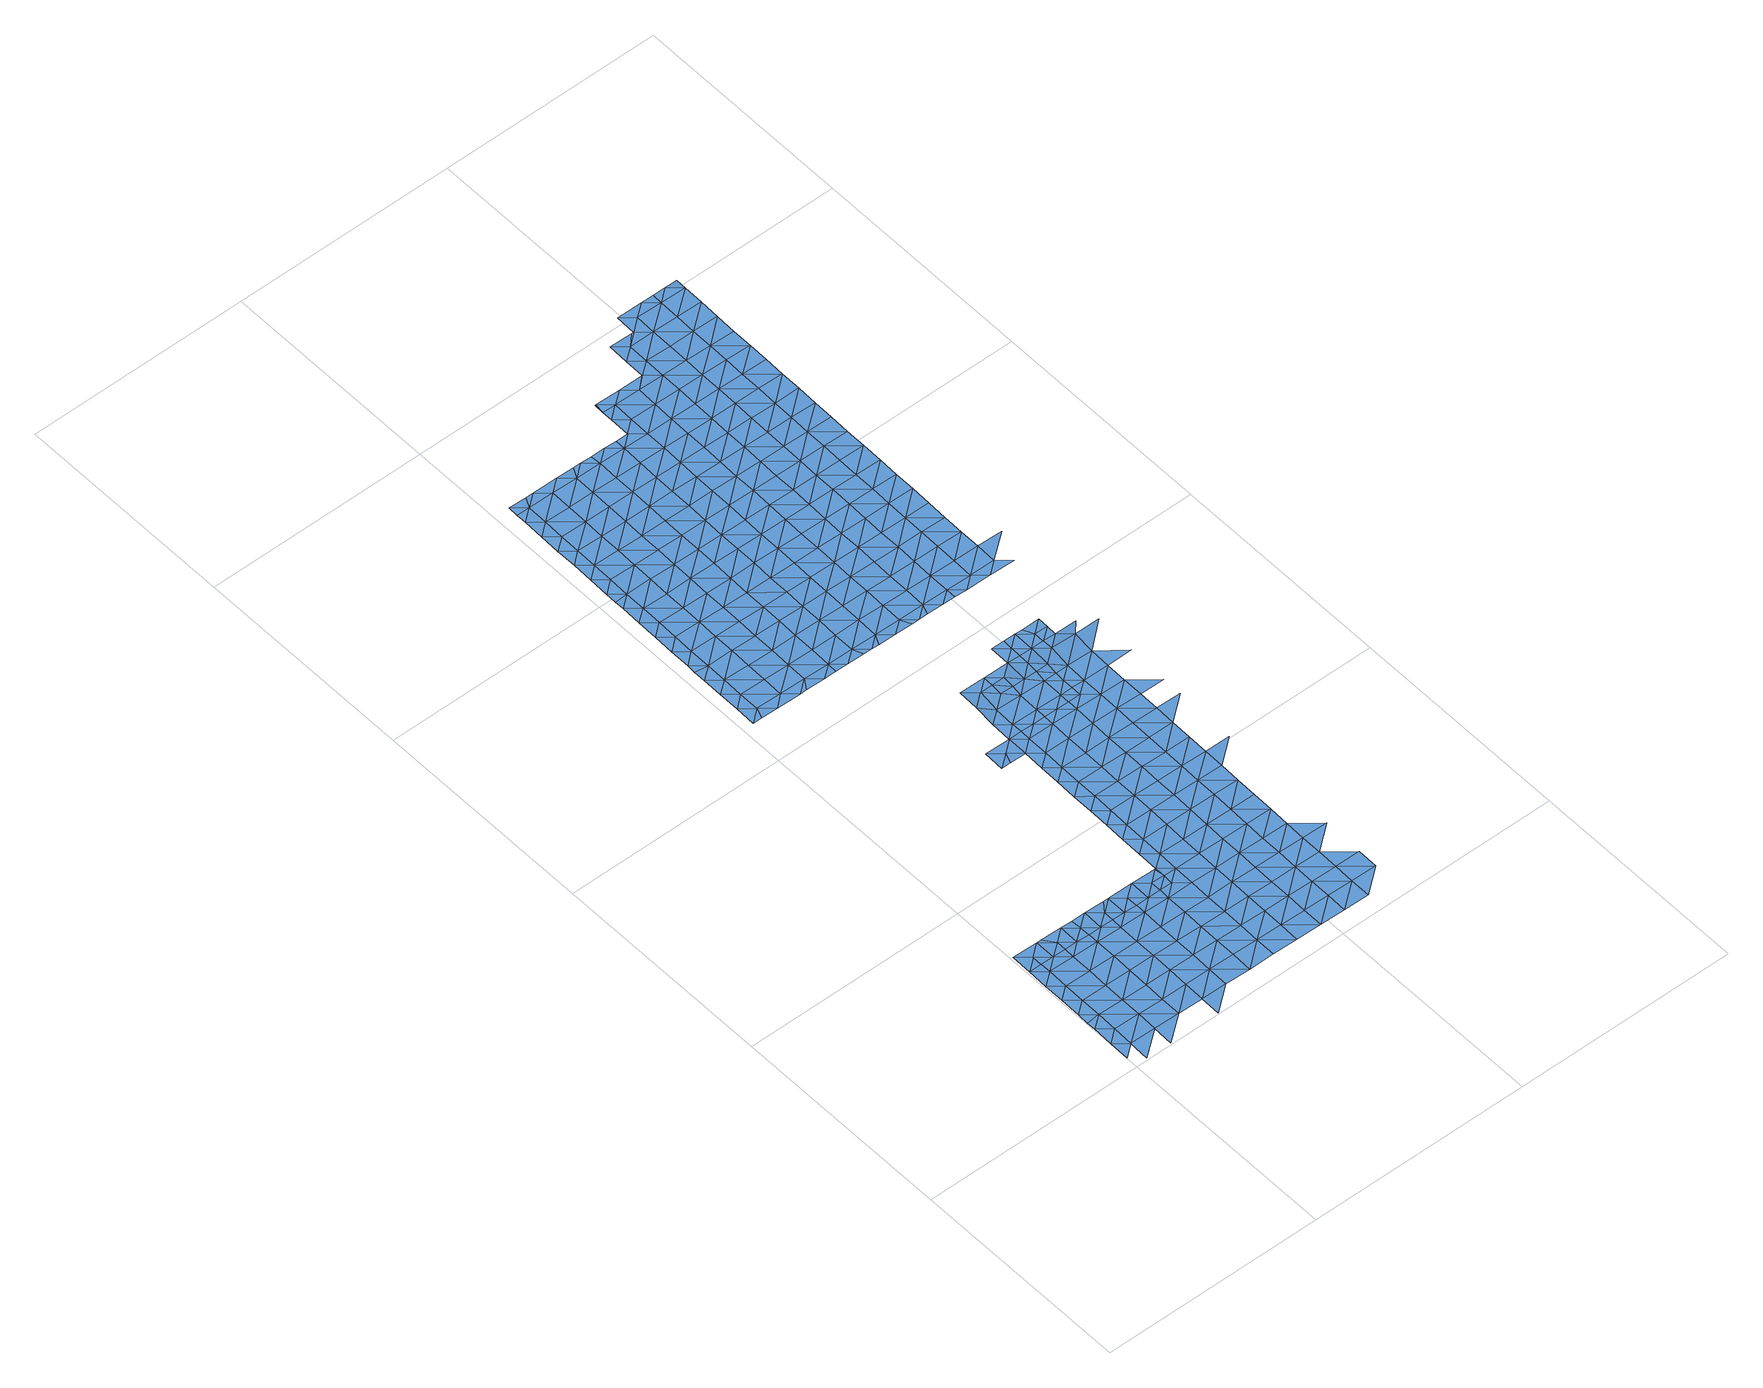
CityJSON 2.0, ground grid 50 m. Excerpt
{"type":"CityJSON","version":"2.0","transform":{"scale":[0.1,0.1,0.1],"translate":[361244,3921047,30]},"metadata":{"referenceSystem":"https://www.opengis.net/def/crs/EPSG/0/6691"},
"CityObjects":{
"waterbody1":{"type":"WaterBody","attributes":{"name":"9","class":"1140","function":"1","WaterBodyRiverFloodingRiskAttribute.description":"5","WaterBodyRiverFloodingRiskAttribute.rankOrg":"2","WaterBodyRiverFloodingRiskAttribute.adminType":"2","WaterBodyRiverFloodingRiskAttribute.scale":"L1"},"geometry":[{"type":"MultiSurface","lod":"1","boundaries":[[[0,1,2]],[[0,3,1]],[[1,3,4]],[[5,6,4]],[[7,8,0]],[[6,5,9]],[[4,3,5]],[[0,10,3]],[[11,9,5]],[[12,9,11]],[[8,10,0]],[[10,5,3]],[[13,12,11]],[[14,12,13]],[[15,14,16]],[[14,13,16]],[[11,5,17]],[[18,13,11]],[[17,5,10]],[[19,20,8]],[[17,18,11]],[[21,15,16]],[[20,10,8]],[[22,16,13]],[[18,22,13]],[[16,23,21]],[[24,17,10]],[[20,24,10]],[[22,25,16]],[[16,25,23]],[[26,18,17]],[[27,26,17]],[[27,17,24]],[[28,22,18]],[[29,23,25]],[[30,24,20]],[[31,30,20]],[[28,18,26]],[[32,27,24]],[[29,25,33]],[[25,22,34]],[[30,32,24]],[[34,22,28]],[[35,26,27]],[[33,25,34]],[[32,35,27]],[[36,37,31]],[[38,33,34]],[[28,26,35]],[[31,39,30]],[[40,38,34]],[[37,39,31]],[[39,32,30]],[[34,28,41]],[[41,28,35]],[[42,40,34]],[[43,35,32]],[[42,34,41]],[[39,43,32]],[[44,41,35]],[[45,40,42]],[[44,35,43]],[[46,42,41]],[[47,45,42]],[[39,37,48]],[[49,41,44]],[[48,50,39]],[[46,47,42]],[[39,51,43]],[[46,41,49]],[[43,52,44]],[[51,39,50]],[[44,53,49]],[[54,47,46]],[[52,43,51]],[[55,50,48]],[[49,56,46]],[[46,57,54]],[[58,55,48]],[[55,51,50]],[[53,44,52]],[[56,57,46]],[[59,52,51]],[[56,49,53]],[[59,51,55]],[[60,57,56]],[[61,55,58]],[[53,52,62]],[[62,52,59]],[[53,63,56]],[[64,59,55]],[[60,56,65]],[[61,66,55]],[[67,65,56]],[[53,62,63]],[[56,63,67]],[[64,55,66]],[[67,68,65]],[[62,59,69]],[[62,70,63]],[[71,68,72]],[[71,65,68]],[[73,66,61]],[[69,59,64]],[[69,70,62]],[[74,75,72]],[[72,68,74]],[[76,77,75]],[[67,78,68]],[[66,79,64]],[[67,63,78]],[[76,75,74]],[[80,79,66]],[[80,66,73]],[[63,70,78]],[[68,81,74]],[[76,82,77]],[[77,82,83]],[[69,64,79]],[[81,68,78]],[[83,84,85]],[[81,86,74]],[[84,83,82]],[[70,69,87]],[[88,80,73]],[[89,78,70]],[[90,82,76]],[[69,79,87]],[[91,92,93]],[[94,91,93]],[[85,95,96]],[[76,74,97]],[[95,85,84]],[[98,89,70]],[[97,74,86]],[[98,70,87]],[[99,81,78]],[[100,101,96]],[[80,102,79]],[[103,84,82]],[[100,96,95]],[[88,102,80]],[[91,104,92]],[[73,105,88]],[[90,76,97]],[[106,86,81]],[[107,108,101]],[[79,109,87]],[[91,94,110]],[[107,101,100]],[[102,109,79]],[[95,84,103]],[[87,109,98]],[[78,89,99]],[[111,97,86]],[[82,90,103]],[[112,110,108]],[[104,91,110]],[[103,113,95]],[[112,108,107]],[[100,95,113]],[[81,99,106]],[[105,114,88]],[[109,115,98]],[[116,110,112]],[[89,98,115]],[[104,110,116]],[[90,97,111]],[[88,114,102]],[[107,100,117]],[[86,106,111]],[[115,118,89]],[[89,119,99]],[[111,120,90]],[[100,113,117]],[[121,104,116]],[[118,119,89]],[[119,106,99]],[[105,122,114]],[[103,90,120]],[[102,123,109]],[[124,125,107]],[[120,126,103]],[[103,127,113]],[[107,117,124]],[[112,107,125]],[[128,121,116]],[[125,129,112]],[[130,111,106]],[[102,114,123]],[[109,131,115]],[[119,132,106]],[[113,133,117]],[[116,112,129]],[[132,130,106]],[[134,114,122]],[[135,109,123]],[[127,103,126]],[[127,133,113]],[[116,129,128]],[[136,120,111]],[[115,137,118]],[[117,138,124]],[[109,135,131]],[[118,139,119]],[[120,140,126]],[[124,141,125]],[[142,128,129]],[[123,114,134]],[[136,111,130]],[[136,140,120]],[[115,131,137]],[[119,139,132]],[[134,143,123]],[[126,140,127]],[[117,133,138]],[[125,144,129]],[[135,123,143]],[[118,137,139]],[[127,145,133]],[[142,129,146]],[[124,138,141]],[[139,147,132]],[[132,148,130]],[[144,146,129]],[[149,150,151]],[[152,153,149]],[[154,138,133]],[[144,125,141]],[[130,148,136]],[[152,149,151]],[[131,135,155]],[[127,140,145]],[[137,131,155]],[[132,147,148]],[[151,156,152]],[[157,153,152]],[[154,133,145]],[[158,141,138]],[[148,159,136]],[[136,160,140]],[[154,161,138]],[[162,146,144]],[[161,158,138]],[[163,145,140]],[[164,144,141]],[[152,156,157]],[[144,165,162]],[[158,164,141]],[[136,159,160]],[[166,157,156]],[[145,167,154]],[[163,140,160]],[[166,156,168]],[[154,167,161]],[[165,144,164]],[[169,157,166]],[[170,158,161]],[[171,160,159]],[[168,172,166]],[[145,163,167]],[[173,169,166]],[[174,165,164]],[[175,165,174]],[[172,173,166]],[[176,175,174]],[[177,164,158]],[[174,178,176]],[[161,167,170]],[[179,178,172]],[[179,176,178]],[[180,158,170]],[[181,174,164]],[[178,182,172]],[[172,182,173]],[[177,158,180]],[[177,181,164]],[[183,170,167]],[[174,184,178]],[[185,173,182]],[[181,184,174]],[[178,186,182]],[[182,187,185]],[[188,177,180]],[[182,186,187]],[[178,184,186]],[[189,184,181]],[[186,190,187]],[[184,191,186]]]}]},
"waterbody2":{"type":"WaterBody","attributes":{"name":"9","class":"1140","function":"1","WaterBodyRiverFloodingRiskAttribute.description":"5","WaterBodyRiverFloodingRiskAttribute.rankOrg":"1","WaterBodyRiverFloodingRiskAttribute.adminType":"2","WaterBodyRiverFloodingRiskAttribute.scale":"L1"},"geometry":[{"type":"MultiSurface","lod":"1","boundaries":[[[192,193,194]],[[60,71,195]],[[65,71,60]],[[54,57,196]],[[57,197,196]],[[195,197,57]],[[198,197,195]],[[54,196,47]],[[197,199,196]],[[60,195,57]],[[71,198,195]],[[198,71,72]],[[200,201,199]],[[45,201,40]],[[47,196,199]],[[199,201,47]],[[45,47,201]],[[38,40,194]],[[202,194,40]],[[202,40,201]],[[202,201,200]],[[21,23,203]],[[203,23,204]],[[192,194,202]],[[205,206,193]],[[207,15,203]],[[15,21,203]],[[204,207,203]],[[205,204,206]],[[194,33,38]],[[204,23,206]],[[23,29,206]],[[29,33,206]],[[206,33,193]],[[194,193,33]]]}]},
"waterbody3":{"type":"WaterBody","attributes":{"name":"9","class":"1140","function":"1","WaterBodyRiverFloodingRiskAttribute.description":"5","WaterBodyRiverFloodingRiskAttribute.rankOrg":"1","WaterBodyRiverFloodingRiskAttribute.adminType":"2","WaterBodyRiverFloodingRiskAttribute.scale":"L1"},"geometry":[{"type":"MultiSurface","lod":"1","boundaries":[[[208,209,210]],[[208,211,209]],[[212,210,213]],[[211,214,209]],[[210,209,213]],[[215,216,212]],[[213,215,212]],[[217,218,216]],[[215,217,216]],[[219,209,214]],[[218,217,220]],[[213,209,219]],[[221,215,213]],[[222,220,217]],[[223,220,222]],[[221,213,219]],[[224,225,223]],[[222,224,223]],[[214,226,219]],[[227,215,221]],[[228,222,217]],[[224,229,225]],[[225,229,230]],[[217,215,231]],[[231,215,227]],[[229,232,230]],[[230,232,233]],[[222,234,224]],[[235,236,226]],[[219,226,236]],[[228,234,222]],[[221,237,227]],[[233,238,239]],[[217,231,228]],[[224,234,229]],[[221,219,237]],[[239,238,240]],[[238,233,232]],[[237,219,236]],[[241,240,242]],[[231,227,243]],[[236,235,244]],[[240,238,242]],[[232,229,245]],[[246,247,241]],[[248,238,232]],[[227,237,243]],[[229,234,245]],[[246,241,242]],[[228,231,249]],[[244,250,236]],[[251,248,232]],[[236,250,237]],[[249,231,243]],[[228,252,234]],[[251,232,245]],[[246,253,247]],[[247,253,254]],[[250,255,237]],[[237,256,243]],[[242,257,246]],[[228,249,252]],[[234,258,245]],[[254,259,260]],[[242,238,257]],[[244,261,250]],[[262,258,234]],[[254,253,259]],[[257,238,248]],[[262,234,252]],[[263,250,261]],[[256,237,255]],[[264,260,265]],[[260,259,265]],[[249,243,266]],[[267,259,253]],[[251,245,268]],[[246,257,269]],[[253,246,270]],[[271,264,265]],[[266,243,256]],[[272,264,271]],[[273,257,248]],[[274,272,271]],[[270,246,269]],[[252,275,262]],[[245,258,268]],[[250,276,255]],[[252,249,275]],[[248,251,273]],[[271,277,274]],[[275,249,266]],[[250,263,278]],[[273,251,268]],[[267,253,270]],[[265,259,267]],[[279,258,262]],[[280,278,263]],[[255,281,256]],[[257,282,269]],[[283,271,265]],[[276,281,255]],[[279,268,258]],[[250,278,276]],[[284,283,265]],[[256,285,266]],[[262,275,286]],[[284,265,267]],[[257,273,282]],[[277,271,287]],[[281,285,256]],[[279,262,286]],[[288,278,280]],[[289,290,269]],[[289,269,282]],[[279,291,268]],[[268,292,273]],[[287,271,283]],[[270,269,290]],[[275,266,285]],[[293,286,275]],[[290,294,270]],[[295,278,288]],[[278,296,276]],[[273,297,282]],[[267,270,294]],[[267,298,284]],[[296,281,276]],[[292,268,291]],[[292,297,273]],[[297,289,282]],[[294,298,267]],[[299,279,286]],[[295,288,300]],[[301,287,283]],[[275,285,293]],[[284,302,283]],[[278,295,296]],[[296,303,281]],[[281,304,285]],[[286,293,305]],[[279,306,291]],[[289,307,290]],[[303,304,281]],[[295,300,308]],[[299,286,305]],[[299,306,279]],[[302,284,298]],[[309,292,291]],[[289,297,310]],[[301,283,302]],[[290,311,294]],[[312,305,293]],[[306,309,291]],[[307,289,310]],[[313,295,308]],[[295,314,296]],[[315,297,292]],[[293,285,312]],[[302,316,301]],[[312,285,304]],[[311,290,307]],[[298,294,311]],[[317,299,305]],[[296,318,303]],[[319,313,308]],[[320,302,298]],[[311,321,298]],[[314,318,296]],[[322,316,302]],[[323,317,305]],[[295,313,314]],[[315,292,309]],[[310,297,315]],[[303,324,304]],[[305,312,323]],[[299,325,306]],[[315,326,310]],[[318,324,303]],[[317,325,299]],[[325,309,306]],[[327,313,319]],[[307,310,326]],[[328,312,304]],[[320,298,321]],[[329,311,307]],[[322,302,320]],[[326,330,307]],[[324,328,304]],[[328,323,312]],[[331,313,327]],[[332,315,309]],[[333,321,311]],[[334,322,320]],[[314,313,331]],[[335,317,323]],[[336,332,309]],[[314,337,318]],[[336,309,325]],[[338,326,315]],[[307,330,329]],[[339,320,321]],[[327,340,331]],[[341,324,318]],[[335,323,328]],[[314,331,337]],[[334,320,342]],[[337,341,318]],[[343,330,326]],[[311,329,333]],[[317,344,325]],[[345,344,317]],[[331,340,346]],[[338,315,332]],[[347,328,324]],[[345,317,335]],[[341,348,324]],[[349,329,330]],[[321,333,339]],[[325,350,336]],[[342,320,339]],[[348,347,324]],[[343,326,338]],[[351,335,328]],[[352,331,346]],[[353,333,329]],[[336,354,332]],[[342,339,355]],[[347,351,328]],[[350,354,336]],[[349,330,343]],[[356,352,346]],[[325,344,350]],[[337,331,357]],[[358,338,332]],[[335,359,345]],[[360,355,339]],[[357,331,352]],[[351,359,335]],[[353,329,349]],[[339,333,353]],[[345,359,344]],[[341,337,361]],[[362,352,356]],[[363,350,344]],[[337,357,361]],[[358,332,354]],[[343,338,358]],[[348,364,347]],[[348,341,364]],[[343,365,349]],[[366,339,353]],[[360,339,366]],[[352,367,357]],[[341,361,364]],[[368,353,349]],[[344,359,363]],[[343,358,365]],[[365,369,349]],[[370,360,366]],[[352,362,367]],[[371,360,370]],[[354,350,372]],[[367,373,357]],[[347,364,374]],[[351,347,375]],[[351,376,359]],[[377,378,379]],[[350,363,372]],[[372,380,354]],[[353,381,366]],[[373,382,357]],[[377,383,378]],[[383,371,370]],[[377,371,383]],[[375,376,351]],[[347,374,375]],[[362,384,367]],[[361,357,382]],[[349,369,368]],[[358,354,385]],[[358,386,365]],[[366,387,370]],[[354,380,385]],[[364,361,388]],[[353,368,381]],[[363,359,389]],[[378,383,390]],[[361,382,388]],[[386,358,385]],[[359,376,389]],[[391,367,384]],[[383,370,387]],[[367,392,373]],[[393,380,372]],[[374,364,394]],[[366,381,387]],[[372,363,395]],[[369,365,396]],[[387,397,383]],[[395,393,372]],[[364,388,394]],[[396,365,386]],[[363,389,395]],[[373,398,382]],[[375,374,399]],[[368,400,381]],[[390,383,397]],[[368,369,400]],[[392,398,373]],[[398,388,382]],[[376,375,399]],[[401,389,376]],[[367,391,392]],[[385,380,393]],[[374,394,399]],[[400,369,396]],[[385,402,386]],[[391,384,403]],[[404,394,388]],[[401,376,399]],[[405,390,397]],[[402,385,393]],[[398,404,388]],[[401,406,389]],[[381,400,407]],[[387,381,408]],[[395,389,406]],[[409,392,391]],[[408,381,407]],[[410,386,402]],[[404,411,394]],[[394,412,399]],[[413,400,396]],[[406,414,395]],[[395,415,393]],[[396,386,416]],[[397,387,417]],[[405,397,418]],[[411,412,394]],[[416,386,410]],[[419,401,399]],[[417,387,408]],[[420,402,393]],[[418,397,417]],[[400,421,407]],[[413,396,416]],[[395,414,415]],[[401,422,406]],[[402,423,410]],[[407,424,408]],[[419,399,412]],[[419,422,401]],[[420,393,415]],[[425,418,426]],[[420,423,402]],[[418,417,426]],[[421,400,413]],[[422,427,406]],[[428,425,429]],[[423,430,410]],[[430,413,416]],[[425,426,429]],[[417,408,424]],[[407,421,424]],[[414,406,427]],[[416,410,430]],[[424,431,417]],[[415,414,427]],[[432,428,429]],[[426,417,431]],[[415,433,420]],[[427,433,415]],[[430,434,413]],[[431,435,426]],[[426,436,429]],[[421,413,434]],[[437,432,429]],[[433,438,420]],[[420,439,423]],[[434,440,421]],[[421,441,424]],[[440,441,421]],[[436,426,435]],[[429,436,437]],[[442,430,423]],[[424,443,431]],[[439,420,438]],[[430,444,434]],[[431,445,435]],[[446,437,447]],[[437,436,447]],[[445,436,435]],[[423,439,442]],[[434,444,440]],[[424,441,443]],[[448,446,447]],[[430,442,444]],[[431,443,445]],[[440,449,441]],[[445,450,436]],[[436,451,447]],[[441,449,443]],[[440,444,452]],[[451,448,447]],[[440,452,449]],[[436,450,451]],[[449,453,443]],[[443,454,445]],[[445,455,450]],[[456,448,451]],[[443,453,454]],[[450,457,451]],[[456,451,458]],[[445,454,455]],[[457,458,451]],[[450,455,457]],[[459,458,457]]]}]},
"waterbody4":{"type":"WaterBody","attributes":{"name":"9","class":"1140","function":"1","WaterBodyRiverFloodingRiskAttribute.description":"5","WaterBodyRiverFloodingRiskAttribute.rankOrg":"1","WaterBodyRiverFloodingRiskAttribute.adminType":"2","WaterBodyRiverFloodingRiskAttribute.scale":"L1"},"geometry":[{"type":"MultiSurface","lod":"1","boundaries":[[[460,153,461]],[[168,156,462]],[[179,168,462]],[[179,172,168]],[[149,153,460]],[[150,149,460]],[[175,176,463]],[[175,463,165]],[[162,165,463]],[[128,142,464]],[[162,463,146]],[[460,465,466]],[[465,467,466]],[[468,104,121]],[[142,146,464]],[[121,128,468]],[[464,146,463]],[[462,464,463]],[[464,462,469]],[[464,469,468]],[[468,469,466]],[[467,468,466]],[[460,461,465]],[[179,462,176]],[[468,467,104]],[[460,466,150]],[[150,466,469]],[[464,468,128]],[[151,150,469]],[[151,469,156]],[[156,469,462]],[[176,462,463]]]}]},
"waterbody5":{"type":"WaterBody","attributes":{"name":"9","class":"1140","function":"1","WaterBodyRiverFloodingRiskAttribute.description":"5","WaterBodyRiverFloodingRiskAttribute.rankOrg":"1","WaterBodyRiverFloodingRiskAttribute.adminType":"2","WaterBodyRiverFloodingRiskAttribute.scale":"L1"},"geometry":[{"type":"MultiSurface","lod":"1","boundaries":[[[470,471,472]],[[185,473,472]],[[187,473,185]],[[473,474,472]],[[470,472,474]],[[475,157,169]],[[475,476,157]],[[173,185,472]],[[471,173,472]],[[471,475,173]],[[477,475,471]],[[476,475,477]],[[169,173,475]]]}]}
},
"vertices":[
[30,51,6],[2,74,6],[1,28,6],[31,97,6],[3,121,6],[32,143,6],[3,140,6],[29,5,6],[87,50,6],[4,167,6],[88,96,6],[32,189,6],[4,213,6],[33,236,6],[5,259,6],[6,305,6],[34,282,6],[88,142,6],[89,189,6],[86,4,6],[144,49,6],[34,305,6],[90,235,6],[62,305,6],[144,95,6],[90,281,6],[146,188,6],[145,141,6],[147,234,6],[91,304,6],[201,94,6],[200,48,6],[202,141,6],[119,304,6],[147,280,6],[203,187,6],[200,2,6],[257,47,6],[148,303,6],[258,94,6],[176,303,6],[203,233,6],[204,279,6],[259,140,6],[259,186,6],[204,302,6],[261,278,6],[233,302,6],[314,46,6],[260,232,6],[315,93,6],[315,139,6],[316,185,6],[317,231,6],[261,301,6],[371,92,6],[317,277,6],[289,301,6],[371,46,6],[372,138,6],[318,301,6],[427,45,6],[373,184,6],[373,230,6],[429,137,6],[346,300,6],[428,91,6],[374,277,6],[375,323,6],[430,183,6],[430,230,6],[347,323,6],[347,346,6],[484,44,6],[376,369,6],[348,393,6],[376,415,7],[348,439,7],[431,276,6],[486,136,6],[485,90,6],[432,322,6],[377,461,7],[349,485,7],[378,508,7],[350,531,7],[432,368,6],[486,182,6],[542,89,6],[488,275,6],[434,461,7],[325,740,7],[297,763,7],[296,717,7],[316,717,7],[379,554,7],[350,577,7],[433,414,7],[487,229,6],[488,321,6],[379,600,7],[351,624,7],[542,135,6],[435,507,7],[353,762,7],[541,43,6],[489,367,6],[380,646,7],[352,670,7],[543,182,6],[353,716,7],[490,414,7],[381,693,7],[435,553,7],[598,88,6],[544,228,6],[381,739,7],[436,599,7],[544,274,6],[545,320,6],[491,460,7],[382,762,7],[598,42,6],[599,134,6],[437,645,7],[437,692,7],[491,506,7],[492,552,7],[410,761,7],[438,738,7],[547,413,7],[600,227,6],[546,366,6],[493,598,7],[655,87,6],[600,181,6],[547,459,7],[601,273,6],[493,645,7],[602,319,6],[548,505,7],[494,691,7],[438,761,7],[656,134,6],[495,737,7],[549,551,7],[467,761,7],[603,366,6],[603,412,7],[412,877,16],[412,854,12],[440,853,12],[440,877,16],[412,900,16],[549,597,7],[657,226,6],[468,853,12],[469,899,16],[551,690,7],[604,458,7],[605,504,7],[550,644,7],[495,760,7],[605,550,7],[552,736,7],[524,760,7],[497,876,16],[606,597,7],[497,853,12],[497,899,16],[607,643,7],[662,503,7],[525,852,12],[526,898,16],[552,782,7],[524,783,7],[524,806,7],[608,735,7],[553,829,7],[525,829,7],[608,689,7],[609,781,7],[554,875,16],[664,642,7],[610,828,7],[554,898,16],[610,874,14],[582,897,16],[664,688,7],[666,781,7],[631,897,15],[667,873,14],
[146,349,6],[120,350,6],[148,326,6],[318,324,6],[261,325,6],[290,347,6],[344,346,6],[233,348,6],[222,348,6],[205,325,6],[177,349,6],[34,328,6],[63,351,6],[73,351,6],[91,327,6],[6,352,6],
[18,1091,19],[47,1114,19],[19,1137,19],[39,1091,19],[19,1184,19],[47,1160,19],[75,1090,19],[48,1206,19],[20,1230,19],[49,1252,19],[20,1256,19],[103,1113,19],[21,1276,19],[104,1159,19],[49,1299,19],[21,1322,19],[50,1345,19],[22,1368,19],[131,1089,19],[105,1205,19],[106,1298,19],[51,1391,19],[23,1415,19],[106,1252,19],[52,1437,19],[24,1461,19],[107,1344,19],[145,1089,19],[160,1112,19],[161,1158,19],[52,1483,19],[24,1481,19],[24,1507,19],[25,1553,19],[53,1530,19],[162,1204,19],[188,1088,19],[108,1390,19],[54,1576,19],[26,1599,19],[109,1483,19],[162,1251,19],[217,1111,19],[108,1436,19],[163,1297,19],[54,1622,19],[26,1646,19],[218,1157,19],[218,1204,19],[110,1529,19],[164,1389,19],[55,1668,19],[27,1692,19],[216,1088,19],[164,1343,19],[245,1088,19],[28,1738,19],[56,1715,19],[219,1250,19],[112,1667,19],[165,1436,19],[111,1575,19],[111,1621,19],[57,1761,19],[28,1761,19],[166,1482,19],[29,1784,19],[220,1296,19],[274,1156,19],[68,1784,19],[274,1110,19],[221,1388,19],[283,1087,19],[275,1203,19],[167,1528,19],[113,1760,19],[113,1714,19],[276,1249,19],[220,1342,19],[85,1783,19],[302,1087,19],[167,1574,19],[168,1620,19],[222,1435,19],[223,1481,19],[276,1295,19],[169,1667,19],[330,1109,19],[331,1156,19],[223,1527,19],[169,1713,19],[278,1388,19],[318,1086,19],[142,1783,19],[170,1759,19],[332,1202,19],[332,1248,19],[277,1341,19],[279,1434,19],[225,1619,19],[358,1086,19],[279,1480,19],[224,1573,19],[225,1666,19],[333,1294,19],[387,1108,19],[388,1155,19],[280,1526,19],[182,1782,19],[335,1387,19],[389,1201,19],[398,1085,19],[227,1758,19],[226,1712,19],[199,1782,19],[334,1340,19],[389,1247,19],[335,1433,19],[281,1572,19],[415,1085,19],[390,1293,19],[282,1665,19],[281,1619,19],[444,1108,19],[337,1525,19],[283,1711,19],[225,1781,19],[391,1340,19],[336,1479,19],[445,1154,19],[337,1572,19],[284,1757,19],[435,1085,19],[445,1200,19],[256,1781,19],[338,1618,19],[392,1432,19],[391,1386,19],[472,1084,19],[447,1292,19],[446,1246,19],[339,1664,19],[393,1478,19],[447,1339,19],[501,1107,19],[340,1710,19],[394,1524,19],[284,1780,19],[501,1084,19],[501,1153,19],[394,1571,19],[448,1385,19],[312,1780,19],[502,1199,19],[529,1083,19],[449,1431,19],[503,1245,19],[395,1617,19],[340,1756,19],[557,1106,19],[396,1709,19],[396,1663,19],[341,1803,19],[313,1826,19],[450,1477,19],[558,1152,19],[503,1292,19],[504,1338,19],[505,1384,19],[313,1850,19],[315,1872,19],[314,1872,19],[450,1524,19],[397,1756,19],[559,1198,19],[342,1849,19],[585,1082,19],[451,1570,19],[452,1616,19],[398,1802,19],[559,1245,19],[506,1430,19],[371,1871,19],[614,1105,19],[615,1151,19],[507,1523,19],[560,1291,19],[506,1476,19],[452,1662,19],[399,1848,19],[615,1197,19],[561,1337,19],[453,1708,19],[562,1383,19],[508,1569,19],[642,1081,19],[616,1244,19],[425,1871,19],[562,1429,19],[454,1755,19],[455,1801,19],[672,1150,19],[508,1615,19],[617,1290,19],[618,1336,19],[510,1708,19],[563,1476,19],[564,1522,19],[509,1661,19],[455,1847,19],[427,1871,19],[618,1382,19],[564,1568,19],[511,1754,19],[619,1428,19],[565,1614,19],[511,1800,19],[428,1917,19],[456,1893,19],[620,1475,19],[429,1963,19],[457,1939,19],[566,1660,19],[512,1846,19],[479,1962,19],[620,1521,19],[567,1707,19],[513,1892,19],[513,1939,19],[485,1962,19],[621,1567,19],[622,1613,19],[567,1753,19],[568,1799,19],[623,1660,19],[569,1845,19],[623,1706,19],[569,1892,19],[486,2008,19],[514,1985,19],[543,2008,19],[625,1798,19],[570,1938,19],[571,1984,19],[624,1752,19],[625,1844,19],[626,1891,19],[627,1937,19],[571,2007,19],[628,1983,19],[600,2007,19],[628,2006,20],
[384,877,16],[355,901,16],[496,829,7],[496,783,7],[439,784,7],[355,855,13],[383,831,7],[354,809,7],[382,785,7],[440,830,7],
[543,944,16],[526,945,16],[554,921,16],[583,920,16],[583,944,16],[498,922,16],[470,945,16],[500,945,16]
]}
